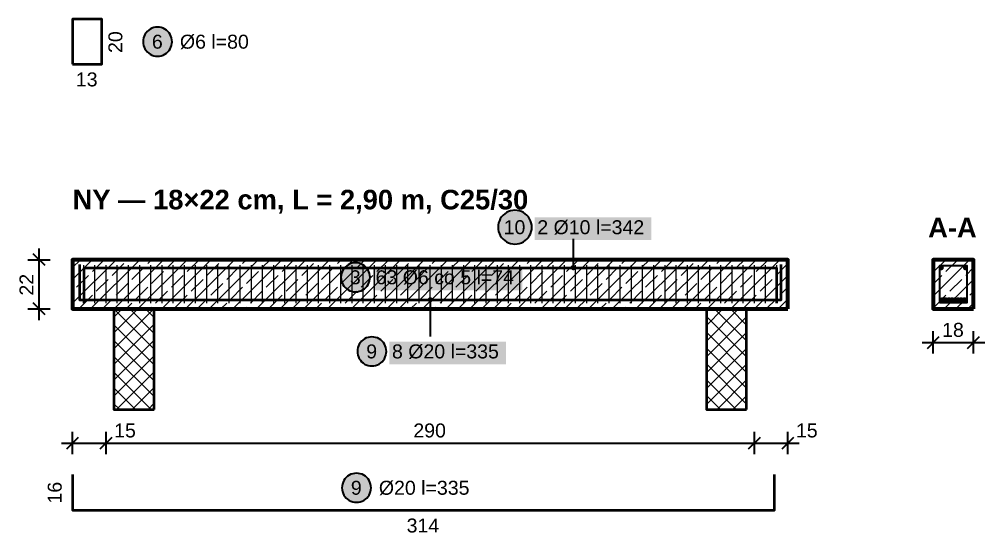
# Model space of a CAD drawing. Header units: metres. Extents: x 0.1 to 18.1, y -9.6 to -0.1.
# Drawn here: x 5.852 to 10.17, y -4.801 to -2.505 of the extents above; entities that cross this region are included whole.
import ezdxf

# ---------------------------------------------------------------- set-up
doc = ezdxf.new("R2010")
doc.units = ezdxf.units.M
for name, color, linetype, lineweight in [('A-KRESKOWANIE', 8, 'Continuous', 18), ('A-MASKA', 7, 'Continuous', 18), ('A-OPISY', 2, 'Continuous', 25), ('K-KONSTR', 7, 'Continuous', 50), ('K-WYMIARY', 1, 'Continuous', 25), ('K-ZBROJENIE', 1, 'Continuous', 100), ('K-ZBROJENIE-OPIS', 2, 'Continuous', 25)]:
    doc.layers.add(name, color=color, linetype=linetype, lineweight=lineweight)
doc.styles.add('PL_ARIAL', font='arial.ttf')
doc.styles.add('PL_ARIAL_B', font='arialbd.ttf')

msp = doc.modelspace()

# ---------------------------------------------------------------- hatches: boundary and pattern name
at = {"layer": 'A-MASKA', "true_color": 0xffffff}
for points in [[(8.1562, -3.4923), (8.6788, -3.4923), (8.6788, -3.391), (8.1562, -3.391)], [(7.433, -3.7163), (8.102, -3.7163), (8.102, -3.615), (7.433, -3.615)], [(7.5062, -4.0478), (8.0288, -4.0478), (8.0288, -3.9465), (7.5062, -3.9465)]]:
    msp.add_hatch(color=7, dxfattribs=at).paths.add_polyline_path(points)
at = {"layer": 'K-ZBROJENIE', "true_color": 0x000000}
for points in [[(9.9873, -3.616), (9.9872, -3.6171), (9.987, -3.6182), (9.9868, -3.6193), (9.9864, -3.6203), (9.9859, -3.6213), (9.9854, -3.6223), (9.9847, -3.6231), (9.984, -3.624), (9.9831, -3.6247), (9.9823, -3.6254), (9.9813, -3.6259), (9.9803, -3.6264), (9.9793, -3.6268), (9.9782, -3.627), (9.9771, -3.6272), (9.976, -3.6273), (9.9749, -3.6272), (9.9738, -3.627), (9.9727, -3.6268), (9.9717, -3.6264), (9.9707, -3.6259), (9.9697, -3.6254), (9.9689, -3.6247), (9.968, -3.624), (9.9673, -3.6231), (9.9666, -3.6223), (9.9661, -3.6213), (9.9656, -3.6203), (9.9652, -3.6193), (9.965, -3.6182), (9.9648, -3.6171), (9.9648, -3.616), (9.9648, -3.6149), (9.965, -3.6138), (9.9652, -3.6127), (9.9656, -3.6117), (9.9661, -3.6107), (9.9666, -3.6097), (9.9673, -3.6089), (9.968, -3.608), (9.9689, -3.6073), (9.9697, -3.6066), (9.9707, -3.6061), (9.9717, -3.6056), (9.9727, -3.6052), (9.9738, -3.605), (9.9749, -3.6048), (9.976, -3.6048), (9.9771, -3.6048), (9.9782, -3.605), (9.9793, -3.6052), (9.9803, -3.6056), (9.9813, -3.6061), (9.9823, -3.6066), (9.9831, -3.6073), (9.984, -3.608), (9.9847, -3.6089), (9.9854, -3.6097), (9.9859, -3.6107), (9.9864, -3.6117), (9.9868, -3.6127), (9.987, -3.6138), (9.9872, -3.6149)], [(10.0953, -3.616), (10.0952, -3.6171), (10.095, -3.6182), (10.0948, -3.6193), (10.0944, -3.6203), (10.0939, -3.6213), (10.0934, -3.6223), (10.0927, -3.6231), (10.092, -3.624), (10.0911, -3.6247), (10.0903, -3.6254), (10.0893, -3.6259), (10.0883, -3.6264), (10.0873, -3.6268), (10.0862, -3.627), (10.0851, -3.6272), (10.084, -3.6273), (10.0829, -3.6272), (10.0818, -3.627), (10.0807, -3.6268), (10.0797, -3.6264), (10.0787, -3.6259), (10.0777, -3.6254), (10.0769, -3.6247), (10.076, -3.624), (10.0753, -3.6231), (10.0746, -3.6223), (10.0741, -3.6213), (10.0736, -3.6203), (10.0732, -3.6193), (10.073, -3.6182), (10.0728, -3.6171), (10.0727, -3.616), (10.0728, -3.6149), (10.073, -3.6138), (10.0732, -3.6127), (10.0736, -3.6117), (10.0741, -3.6107), (10.0746, -3.6097), (10.0753, -3.6089), (10.076, -3.608), (10.0769, -3.6073), (10.0777, -3.6066), (10.0787, -3.6061), (10.0797, -3.6056), (10.0807, -3.6052), (10.0818, -3.605), (10.0829, -3.6048), (10.084, -3.6048), (10.0851, -3.6048), (10.0862, -3.605), (10.0873, -3.6052), (10.0883, -3.6056), (10.0893, -3.6061), (10.0903, -3.6066), (10.0911, -3.6073), (10.092, -3.608), (10.0927, -3.6089), (10.0934, -3.6097), (10.0939, -3.6107), (10.0944, -3.6117), (10.0948, -3.6127), (10.095, -3.6138), (10.0952, -3.6149)], [(9.9923, -3.759), (9.9922, -3.7601), (9.992, -3.7612), (9.9918, -3.7623), (9.9914, -3.7633), (9.9909, -3.7643), (9.9904, -3.7653), (9.9897, -3.7661), (9.989, -3.767), (9.9881, -3.7677), (9.9873, -3.7684), (9.9863, -3.7689), (9.9853, -3.7694), (9.9843, -3.7698), (9.9832, -3.77), (9.9821, -3.7702), (9.981, -3.7703), (9.9799, -3.7702), (9.9788, -3.77), (9.9777, -3.7698), (9.9767, -3.7694), (9.9757, -3.7689), (9.9747, -3.7684), (9.9739, -3.7677), (9.973, -3.767), (9.9723, -3.7661), (9.9716, -3.7653), (9.9711, -3.7643), (9.9706, -3.7633), (9.9702, -3.7623), (9.97, -3.7612), (9.9698, -3.7601), (9.9697, -3.759), (9.9698, -3.7579), (9.97, -3.7568), (9.9702, -3.7557), (9.9706, -3.7547), (9.9711, -3.7537), (9.9716, -3.7527), (9.9723, -3.7519), (9.973, -3.751), (9.9739, -3.7503), (9.9747, -3.7496), (9.9757, -3.7491), (9.9767, -3.7486), (9.9777, -3.7482), (9.9788, -3.748), (9.9799, -3.7478), (9.981, -3.7478), (9.9821, -3.7478), (9.9832, -3.748), (9.9843, -3.7482), (9.9853, -3.7486), (9.9863, -3.7491), (9.9873, -3.7496), (9.9881, -3.7503), (9.989, -3.751), (9.9897, -3.7519), (9.9904, -3.7527), (9.9909, -3.7537), (9.9914, -3.7547), (9.9918, -3.7557), (9.992, -3.7568), (9.9922, -3.7579)], [(10.0063, -3.759), (10.0062, -3.7601), (10.006, -3.7612), (10.0058, -3.7623), (10.0054, -3.7633), (10.0049, -3.7643), (10.0044, -3.7653), (10.0037, -3.7661), (10.003, -3.767), (10.0021, -3.7677), (10.0013, -3.7684), (10.0003, -3.7689), (9.9993, -3.7694), (9.9983, -3.7698), (9.9972, -3.77), (9.9961, -3.7702), (9.995, -3.7703), (9.9939, -3.7702), (9.9928, -3.77), (9.9917, -3.7698), (9.9907, -3.7694), (9.9897, -3.7689), (9.9887, -3.7684), (9.9879, -3.7677), (9.987, -3.767), (9.9863, -3.7661), (9.9856, -3.7653), (9.9851, -3.7643), (9.9846, -3.7633), (9.9842, -3.7623), (9.984, -3.7612), (9.9838, -3.7601), (9.9838, -3.759), (9.9838, -3.7579), (9.984, -3.7568), (9.9842, -3.7557), (9.9846, -3.7547), (9.9851, -3.7537), (9.9856, -3.7527), (9.9863, -3.7519), (9.987, -3.751), (9.9879, -3.7503), (9.9887, -3.7496), (9.9897, -3.7491), (9.9907, -3.7486), (9.9917, -3.7482), (9.9928, -3.748), (9.9939, -3.7478), (9.995, -3.7478), (9.9961, -3.7478), (9.9972, -3.748), (9.9983, -3.7482), (9.9993, -3.7486), (10.0003, -3.7491), (10.0013, -3.7496), (10.0021, -3.7503), (10.003, -3.751), (10.0037, -3.7519), (10.0044, -3.7527), (10.0049, -3.7537), (10.0054, -3.7547), (10.0058, -3.7557), (10.006, -3.7568), (10.0062, -3.7579)], [(10.0203, -3.759), (10.0202, -3.7601), (10.02, -3.7612), (10.0198, -3.7623), (10.0194, -3.7633), (10.0189, -3.7643), (10.0184, -3.7653), (10.0177, -3.7661), (10.017, -3.767), (10.0161, -3.7677), (10.0153, -3.7684), (10.0143, -3.7689), (10.0133, -3.7694), (10.0123, -3.7698), (10.0112, -3.77), (10.0101, -3.7702), (10.009, -3.7703), (10.0079, -3.7702), (10.0068, -3.77), (10.0057, -3.7698), (10.0047, -3.7694), (10.0037, -3.7689), (10.0027, -3.7684), (10.0019, -3.7677), (10.001, -3.767), (10.0003, -3.7661), (9.9996, -3.7653), (9.9991, -3.7643), (9.9986, -3.7633), (9.9982, -3.7623), (9.998, -3.7612), (9.9978, -3.7601), (9.9978, -3.759), (9.9978, -3.7579), (9.998, -3.7568), (9.9982, -3.7557), (9.9986, -3.7547), (9.9991, -3.7537), (9.9996, -3.7527), (10.0003, -3.7519), (10.001, -3.751), (10.0019, -3.7503), (10.0027, -3.7496), (10.0037, -3.7491), (10.0047, -3.7486), (10.0057, -3.7482), (10.0068, -3.748), (10.0079, -3.7478), (10.009, -3.7478), (10.0101, -3.7478), (10.0112, -3.748), (10.0123, -3.7482), (10.0133, -3.7486), (10.0143, -3.7491), (10.0153, -3.7496), (10.0161, -3.7503), (10.017, -3.751), (10.0177, -3.7519), (10.0184, -3.7527), (10.0189, -3.7537), (10.0194, -3.7547), (10.0198, -3.7557), (10.02, -3.7568), (10.0202, -3.7579)], [(10.0343, -3.759), (10.0342, -3.7601), (10.034, -3.7612), (10.0338, -3.7623), (10.0334, -3.7633), (10.0329, -3.7643), (10.0324, -3.7653), (10.0317, -3.7661), (10.031, -3.767), (10.0301, -3.7677), (10.0293, -3.7684), (10.0283, -3.7689), (10.0273, -3.7694), (10.0263, -3.7698), (10.0252, -3.77), (10.0241, -3.7702), (10.023, -3.7703), (10.0219, -3.7702), (10.0208, -3.77), (10.0197, -3.7698), (10.0187, -3.7694), (10.0177, -3.7689), (10.0167, -3.7684), (10.0159, -3.7677), (10.015, -3.767), (10.0143, -3.7661), (10.0136, -3.7653), (10.0131, -3.7643), (10.0126, -3.7633), (10.0122, -3.7623), (10.012, -3.7612), (10.0118, -3.7601), (10.0118, -3.759), (10.0118, -3.7579), (10.012, -3.7568), (10.0122, -3.7557), (10.0126, -3.7547), (10.0131, -3.7537), (10.0136, -3.7527), (10.0143, -3.7519), (10.015, -3.751), (10.0159, -3.7503), (10.0167, -3.7496), (10.0177, -3.7491), (10.0187, -3.7486), (10.0197, -3.7482), (10.0208, -3.748), (10.0219, -3.7478), (10.023, -3.7478), (10.0241, -3.7478), (10.0252, -3.748), (10.0263, -3.7482), (10.0273, -3.7486), (10.0283, -3.7491), (10.0293, -3.7496), (10.0301, -3.7503), (10.031, -3.751), (10.0317, -3.7519), (10.0324, -3.7527), (10.0329, -3.7537), (10.0334, -3.7547), (10.0338, -3.7557), (10.034, -3.7568), (10.0342, -3.7579)], [(10.0483, -3.759), (10.0482, -3.7601), (10.048, -3.7612), (10.0478, -3.7623), (10.0474, -3.7633), (10.0469, -3.7643), (10.0464, -3.7653), (10.0457, -3.7661), (10.045, -3.767), (10.0441, -3.7677), (10.0433, -3.7684), (10.0423, -3.7689), (10.0413, -3.7694), (10.0403, -3.7698), (10.0392, -3.77), (10.0381, -3.7702), (10.037, -3.7703), (10.0359, -3.7702), (10.0348, -3.77), (10.0337, -3.7698), (10.0327, -3.7694), (10.0317, -3.7689), (10.0307, -3.7684), (10.0299, -3.7677), (10.029, -3.767), (10.0283, -3.7661), (10.0276, -3.7653), (10.0271, -3.7643), (10.0266, -3.7633), (10.0262, -3.7623), (10.026, -3.7612), (10.0258, -3.7601), (10.0258, -3.759), (10.0258, -3.7579), (10.026, -3.7568), (10.0262, -3.7557), (10.0266, -3.7547), (10.0271, -3.7537), (10.0276, -3.7527), (10.0283, -3.7519), (10.029, -3.751), (10.0299, -3.7503), (10.0307, -3.7496), (10.0317, -3.7491), (10.0327, -3.7486), (10.0337, -3.7482), (10.0348, -3.748), (10.0359, -3.7478), (10.037, -3.7478), (10.0381, -3.7478), (10.0392, -3.748), (10.0403, -3.7482), (10.0413, -3.7486), (10.0423, -3.7491), (10.0433, -3.7496), (10.0441, -3.7503), (10.045, -3.751), (10.0457, -3.7519), (10.0464, -3.7527), (10.0469, -3.7537), (10.0474, -3.7547), (10.0478, -3.7557), (10.048, -3.7568), (10.0482, -3.7579)], [(10.0623, -3.759), (10.0622, -3.7601), (10.062, -3.7612), (10.0618, -3.7623), (10.0614, -3.7633), (10.0609, -3.7643), (10.0604, -3.7653), (10.0597, -3.7661), (10.059, -3.767), (10.0581, -3.7677), (10.0573, -3.7684), (10.0563, -3.7689), (10.0553, -3.7694), (10.0543, -3.7698), (10.0532, -3.77), (10.0521, -3.7702), (10.051, -3.7703), (10.0499, -3.7702), (10.0488, -3.77), (10.0477, -3.7698), (10.0467, -3.7694), (10.0457, -3.7689), (10.0447, -3.7684), (10.0439, -3.7677), (10.043, -3.767), (10.0423, -3.7661), (10.0416, -3.7653), (10.0411, -3.7643), (10.0406, -3.7633), (10.0402, -3.7623), (10.04, -3.7612), (10.0398, -3.7601), (10.0397, -3.759), (10.0398, -3.7579), (10.04, -3.7568), (10.0402, -3.7557), (10.0406, -3.7547), (10.0411, -3.7537), (10.0416, -3.7527), (10.0423, -3.7519), (10.043, -3.751), (10.0439, -3.7503), (10.0447, -3.7496), (10.0457, -3.7491), (10.0467, -3.7486), (10.0477, -3.7482), (10.0488, -3.748), (10.0499, -3.7478), (10.051, -3.7478), (10.0521, -3.7478), (10.0532, -3.748), (10.0543, -3.7482), (10.0553, -3.7486), (10.0563, -3.7491), (10.0573, -3.7496), (10.0581, -3.7503), (10.059, -3.751), (10.0597, -3.7519), (10.0604, -3.7527), (10.0609, -3.7537), (10.0614, -3.7547), (10.0618, -3.7557), (10.062, -3.7568), (10.0622, -3.7579)], [(10.0763, -3.759), (10.0762, -3.7601), (10.076, -3.7612), (10.0758, -3.7623), (10.0754, -3.7633), (10.0749, -3.7643), (10.0744, -3.7653), (10.0737, -3.7661), (10.073, -3.767), (10.0721, -3.7677), (10.0713, -3.7684), (10.0703, -3.7689), (10.0693, -3.7694), (10.0683, -3.7698), (10.0672, -3.77), (10.0661, -3.7702), (10.065, -3.7703), (10.0639, -3.7702), (10.0628, -3.77), (10.0617, -3.7698), (10.0607, -3.7694), (10.0597, -3.7689), (10.0587, -3.7684), (10.0579, -3.7677), (10.057, -3.767), (10.0563, -3.7661), (10.0556, -3.7653), (10.0551, -3.7643), (10.0546, -3.7633), (10.0542, -3.7623), (10.054, -3.7612), (10.0538, -3.7601), (10.0538, -3.759), (10.0538, -3.7579), (10.054, -3.7568), (10.0542, -3.7557), (10.0546, -3.7547), (10.0551, -3.7537), (10.0556, -3.7527), (10.0563, -3.7519), (10.057, -3.751), (10.0579, -3.7503), (10.0587, -3.7496), (10.0597, -3.7491), (10.0607, -3.7486), (10.0617, -3.7482), (10.0628, -3.748), (10.0639, -3.7478), (10.065, -3.7478), (10.0661, -3.7478), (10.0672, -3.748), (10.0683, -3.7482), (10.0693, -3.7486), (10.0703, -3.7491), (10.0713, -3.7496), (10.0721, -3.7503), (10.073, -3.751), (10.0737, -3.7519), (10.0744, -3.7527), (10.0749, -3.7537), (10.0754, -3.7547), (10.0758, -3.7557), (10.076, -3.7568), (10.0762, -3.7579)], [(10.0903, -3.759), (10.0902, -3.7601), (10.09, -3.7612), (10.0898, -3.7623), (10.0894, -3.7633), (10.0889, -3.7643), (10.0884, -3.7653), (10.0877, -3.7661), (10.087, -3.767), (10.0861, -3.7677), (10.0853, -3.7684), (10.0843, -3.7689), (10.0833, -3.7694), (10.0823, -3.7698), (10.0812, -3.77), (10.0801, -3.7702), (10.079, -3.7703), (10.0779, -3.7702), (10.0768, -3.77), (10.0757, -3.7698), (10.0747, -3.7694), (10.0737, -3.7689), (10.0727, -3.7684), (10.0719, -3.7677), (10.071, -3.767), (10.0703, -3.7661), (10.0696, -3.7653), (10.0691, -3.7643), (10.0686, -3.7633), (10.0682, -3.7623), (10.068, -3.7612), (10.0678, -3.7601), (10.0678, -3.759), (10.0678, -3.7579), (10.068, -3.7568), (10.0682, -3.7557), (10.0686, -3.7547), (10.0691, -3.7537), (10.0696, -3.7527), (10.0703, -3.7519), (10.071, -3.751), (10.0719, -3.7503), (10.0727, -3.7496), (10.0737, -3.7491), (10.0747, -3.7486), (10.0757, -3.7482), (10.0768, -3.748), (10.0779, -3.7478), (10.079, -3.7478), (10.0801, -3.7478), (10.0812, -3.748), (10.0823, -3.7482), (10.0833, -3.7486), (10.0843, -3.7491), (10.0853, -3.7496), (10.0861, -3.7503), (10.087, -3.751), (10.0877, -3.7519), (10.0884, -3.7527), (10.0889, -3.7537), (10.0894, -3.7547), (10.0898, -3.7557), (10.09, -3.7568), (10.0902, -3.7579)]]:
    msp.add_hatch(color=7, dxfattribs=at).paths.add_polyline_path(points)
at = {"layer": 'K-ZBROJENIE-OPIS', "true_color": 0xffffff}
for points in [[(6.535, -2.605), (6.5344, -2.5965), (6.5328, -2.5882), (6.5301, -2.5801), (6.5263, -2.5725), (6.5216, -2.5654), (6.516, -2.559), (6.5096, -2.5534), (6.5025, -2.5487), (6.4949, -2.5449), (6.4868, -2.5422), (6.4785, -2.5406), (6.47, -2.54), (6.4615, -2.5406), (6.4532, -2.5422), (6.4451, -2.5449), (6.4375, -2.5487), (6.4304, -2.5534), (6.424, -2.559), (6.4184, -2.5654), (6.4137, -2.5725), (6.4099, -2.5801), (6.4072, -2.5882), (6.4056, -2.5965), (6.405, -2.605), (6.4056, -2.6135), (6.4072, -2.6218), (6.4099, -2.6299), (6.4137, -2.6375), (6.4184, -2.6446), (6.424, -2.651), (6.4304, -2.6566), (6.4375, -2.6613), (6.4451, -2.6651), (6.4532, -2.6678), (6.4615, -2.6694), (6.47, -2.67), (6.4785, -2.6694), (6.4868, -2.6678), (6.4949, -2.6651), (6.5025, -2.6613), (6.5096, -2.6566), (6.516, -2.651), (6.5216, -2.6446), (6.5263, -2.6375), (6.5301, -2.6299), (6.5328, -2.6218), (6.5344, -2.6135)], [(8.1443, -3.4348), (8.1436, -3.4249), (8.1417, -3.4152), (8.1385, -3.4058), (8.1342, -3.397), (8.1287, -3.3888), (8.1221, -3.3813), (8.1147, -3.3748), (8.1065, -3.3693), (8.0976, -3.365), (8.0883, -3.3618), (8.0786, -3.3599), (8.0687, -3.3592), (8.0589, -3.3599), (8.0492, -3.3618), (8.0398, -3.365), (8.031, -3.3693), (8.0228, -3.3748), (8.0153, -3.3813), (8.0088, -3.3888), (8.0033, -3.397), (7.999, -3.4058), (7.9958, -3.4152), (7.9939, -3.4249), (7.9932, -3.4348), (7.9939, -3.4446), (7.9958, -3.4543), (7.999, -3.4637), (8.0033, -3.4725), (8.0088, -3.4807), (8.0153, -3.4882), (8.0228, -3.4947), (8.031, -3.5002), (8.0398, -3.5045), (8.0492, -3.5077), (8.0589, -3.5096), (8.0687, -3.5103), (8.0786, -3.5096), (8.0883, -3.5077), (8.0976, -3.5045), (8.1065, -3.5002), (8.1147, -3.4947), (8.1221, -3.4882), (8.1287, -3.4807), (8.1342, -3.4725), (8.1385, -3.4637), (8.1417, -3.4543), (8.1436, -3.4446)], [(7.4205, -3.6588), (7.42, -3.6503), (7.4183, -3.6419), (7.4156, -3.6339), (7.4118, -3.6263), (7.4071, -3.6192), (7.4015, -3.6128), (7.3951, -3.6072), (7.388, -3.6025), (7.3804, -3.5987), (7.3724, -3.596), (7.364, -3.5943), (7.3555, -3.5938), (7.3471, -3.5943), (7.3387, -3.596), (7.3307, -3.5987), (7.323, -3.6025), (7.316, -3.6072), (7.3096, -3.6128), (7.304, -3.6192), (7.2992, -3.6263), (7.2955, -3.6339), (7.2928, -3.6419), (7.2911, -3.6503), (7.2905, -3.6588), (7.2911, -3.6672), (7.2928, -3.6756), (7.2955, -3.6836), (7.2992, -3.6913), (7.304, -3.6983), (7.3096, -3.7047), (7.316, -3.7103), (7.323, -3.715), (7.3307, -3.7188), (7.3387, -3.7215), (7.3471, -3.7232), (7.3555, -3.7238), (7.364, -3.7232), (7.3724, -3.7215), (7.3804, -3.7188), (7.388, -3.715), (7.3951, -3.7103), (7.4015, -3.7047), (7.4071, -3.6983), (7.4118, -3.6913), (7.4156, -3.6836), (7.4183, -3.6756), (7.42, -3.6672)], [(7.4937, -3.9903), (7.4932, -3.9818), (7.4915, -3.9734), (7.4888, -3.9654), (7.485, -3.9578), (7.4803, -3.9507), (7.4747, -3.9443), (7.4683, -3.9387), (7.4612, -3.934), (7.4536, -3.9302), (7.4456, -3.9275), (7.4372, -3.9258), (7.4287, -3.9253), (7.4203, -3.9258), (7.4119, -3.9275), (7.4039, -3.9302), (7.3962, -3.934), (7.3892, -3.9387), (7.3828, -3.9443), (7.3772, -3.9507), (7.3725, -3.9578), (7.3687, -3.9654), (7.366, -3.9734), (7.3643, -3.9818), (7.3637, -3.9903), (7.3643, -3.9987), (7.366, -4.0071), (7.3687, -4.0151), (7.3725, -4.0228), (7.3772, -4.0298), (7.3828, -4.0362), (7.3892, -4.0418), (7.3962, -4.0465), (7.4039, -4.0503), (7.4119, -4.053), (7.4203, -4.0547), (7.4287, -4.0553), (7.4372, -4.0547), (7.4456, -4.053), (7.4536, -4.0503), (7.4612, -4.0465), (7.4683, -4.0418), (7.4747, -4.0362), (7.4803, -4.0298), (7.485, -4.0228), (7.4888, -4.0151), (7.4915, -4.0071), (7.4932, -3.9987)], [(7.425, -4.6), (7.4244, -4.5915), (7.4228, -4.5832), (7.4201, -4.5751), (7.4163, -4.5675), (7.4116, -4.5604), (7.406, -4.554), (7.3996, -4.5484), (7.3925, -4.5437), (7.3849, -4.5399), (7.3768, -4.5372), (7.3685, -4.5356), (7.36, -4.535), (7.3515, -4.5356), (7.3432, -4.5372), (7.3351, -4.5399), (7.3275, -4.5437), (7.3204, -4.5484), (7.314, -4.554), (7.3084, -4.5604), (7.3037, -4.5675), (7.2999, -4.5751), (7.2972, -4.5832), (7.2956, -4.5915), (7.295, -4.6), (7.2956, -4.6085), (7.2972, -4.6168), (7.2999, -4.6249), (7.3037, -4.6325), (7.3084, -4.6396), (7.314, -4.646), (7.3204, -4.6516), (7.3275, -4.6563), (7.3351, -4.6601), (7.3432, -4.6628), (7.3515, -4.6644), (7.36, -4.665), (7.3685, -4.6644), (7.3768, -4.6628), (7.3849, -4.6601), (7.3925, -4.6563), (7.3996, -4.6516), (7.406, -4.646), (7.4116, -4.6396), (7.4163, -4.6325), (7.4201, -4.6249), (7.4228, -4.6168), (7.4244, -4.6085)]]:
    msp.add_hatch(color=7, dxfattribs=at).paths.add_polyline_path(points)
at = {"layer": 'K-ZBROJENIE-OPIS', "true_color": 0x000000}
for points in [[(8.3413, -3.616), (8.3409, -3.6131), (8.3397, -3.6104), (8.338, -3.608), (8.3356, -3.6063), (8.3329, -3.6051), (8.33, -3.6048), (8.3271, -3.6051), (8.3244, -3.6063), (8.322, -3.608), (8.3203, -3.6104), (8.3191, -3.6131), (8.3187, -3.616), (8.3191, -3.6189), (8.3203, -3.6216), (8.322, -3.624), (8.3244, -3.6257), (8.3271, -3.6269), (8.33, -3.6273), (8.3329, -3.6269), (8.3356, -3.6257), (8.338, -3.624), (8.3397, -3.6216), (8.3409, -3.6189)], [(7.7012, -3.759), (7.7009, -3.7561), (7.6997, -3.7534), (7.698, -3.751), (7.6956, -3.7493), (7.6929, -3.7481), (7.69, -3.7478), (7.6871, -3.7481), (7.6844, -3.7493), (7.682, -3.751), (7.6803, -3.7534), (7.6791, -3.7561), (7.6787, -3.759), (7.6791, -3.7619), (7.6803, -3.7646), (7.682, -3.767), (7.6844, -3.7687), (7.6871, -3.7699), (7.69, -3.7703), (7.6929, -3.7699), (7.6956, -3.7687), (7.698, -3.767), (7.6997, -3.7646), (7.7009, -3.7619)]]:
    msp.add_hatch(color=7, dxfattribs=at).paths.add_polyline_path(points)

# ---------------------------------------------------------------- linework, layer by layer
at = {"layer": 'A-KRESKOWANIE', "lineweight": 25, "ltscale": 0.025}
for points in [[(6.09, -3.7741), (6.2841, -3.58)], [(6.09, -3.6681), (6.1781, -3.58)], [(6.09, -3.615), (6.125, -3.58)], [(6.1702, -3.8), (6.3902, -3.58)], [(6.1783, -3.6328), (6.2311, -3.58)], [(6.2763, -3.8), (6.4963, -3.58)], [(6.3823, -3.8), (6.6023, -3.58)], [(6.4258, -3.5974), (6.4432, -3.58)], [(6.4884, -3.8), (6.7084, -3.58)], [(6.5142, -3.6151), (6.5493, -3.58)], [(6.5945, -3.8), (6.8145, -3.58)], [(6.6026, -3.6328), (6.6554, -3.58)], [(6.7005, -3.8), (6.9205, -3.58)], [(6.8066, -3.8), (7.0266, -3.58)], [(6.8501, -3.5974), (6.8675, -3.58)], [(6.9127, -3.8), (7.1327, -3.58)], [(6.9385, -3.6151), (6.9736, -3.58)], [(7.0187, -3.8), (7.2387, -3.58)], [(7.0269, -3.6328), (7.0796, -3.58)], [(7.1248, -3.8), (7.3448, -3.58)], [(7.2309, -3.8), (7.4509, -3.58)], [(7.2744, -3.5974), (7.2918, -3.58)], [(7.3369, -3.8), (7.5569, -3.58)], [(7.3627, -3.6151), (7.3978, -3.58)], [(7.443, -3.8), (7.663, -3.58)], [(7.4511, -3.6328), (7.5039, -3.58)], [(7.5491, -3.8), (7.7691, -3.58)], [(7.6551, -3.8), (7.8751, -3.58)], [(7.6986, -3.5974), (7.716, -3.58)], [(7.7612, -3.8), (7.9812, -3.58)], [(7.787, -3.6151), (7.8221, -3.58)], [(7.8673, -3.8), (8.0873, -3.58)], [(7.8754, -3.6328), (7.9282, -3.58)], [(7.9733, -3.8), (8.1933, -3.58)], [(8.0794, -3.8), (8.2994, -3.58)], [(8.1229, -3.5974), (8.1403, -3.58)], [(8.1855, -3.8), (8.4055, -3.58)], [(8.2113, -3.6151), (8.2464, -3.58)], [(8.2915, -3.8), (8.5115, -3.58)], [(8.2997, -3.6328), (8.3524, -3.58)], [(8.3976, -3.8), (8.6176, -3.58)], [(8.5037, -3.8), (8.7237, -3.58)], [(8.5472, -3.5974), (8.5646, -3.58)], [(8.6097, -3.8), (8.8297, -3.58)], [(8.6355, -3.6151), (8.6706, -3.58)], [(8.7158, -3.8), (8.9358, -3.58)], [(8.7239, -3.6328), (8.7767, -3.58)], [(8.8219, -3.8), (9.0419, -3.58)], [(8.9279, -3.8), (9.1479, -3.58)], [(8.9714, -3.5974), (8.9888, -3.58)], [(9.034, -3.8), (9.254, -3.58)], [(9.0598, -3.6151), (9.0949, -3.58)], [(9.1482, -3.6328), (9.201, -3.58)], [(9.94, -3.7425), (10.1025, -3.58)], [(9.94, -3.6365), (9.9965, -3.58)], [(9.94, -3.5834), (9.9434, -3.58)], [(9.9967, -3.6328), (10.0495, -3.58)], [(6.2667, -3.6504), (6.3198, -3.5974)], [(6.3551, -3.6681), (6.4082, -3.6151)], [(6.691, -3.6504), (6.744, -3.5974)], [(6.7794, -3.6681), (6.8324, -3.6151)], [(7.1153, -3.6504), (7.1683, -3.5974)], [(7.2037, -3.6681), (7.2567, -3.6151)], [(7.5395, -3.6504), (7.5926, -3.5974)], [(7.6279, -3.6681), (7.6809, -3.6151)], [(7.9638, -3.6504), (8.0168, -3.5974)], [(8.0522, -3.6681), (8.1052, -3.6151)], [(8.3881, -3.6504), (8.4411, -3.5974)], [(8.4764, -3.6681), (8.5295, -3.6151)], [(8.8123, -3.6504), (8.8654, -3.5974)], [(8.9007, -3.6681), (8.9537, -3.6151)], [(9.2366, -3.6504), (9.2896, -3.5974)], [(10.0851, -3.6504), (10.12, -3.6155)], [(6.1076, -3.7035), (6.1607, -3.6504)], [(6.196, -3.7211), (6.2491, -3.6681)], [(6.4435, -3.6858), (6.4965, -3.6328)], [(6.5319, -3.7035), (6.5849, -3.6504)], [(6.6203, -3.7211), (6.6733, -3.6681)], [(6.8678, -3.6858), (6.9208, -3.6328)], [(6.9562, -3.7035), (7.0092, -3.6504)], [(7.0446, -3.7211), (7.0976, -3.6681)], [(7.292, -3.6858), (7.3451, -3.6328)], [(7.3804, -3.7035), (7.4335, -3.6504)], [(7.4688, -3.7211), (7.5218, -3.6681)], [(7.7163, -3.6858), (7.7693, -3.6328)], [(7.8047, -3.7035), (7.8577, -3.6504)], [(7.8931, -3.7211), (7.9461, -3.6681)], [(8.1406, -3.6858), (8.1936, -3.6328)], [(8.229, -3.7035), (8.282, -3.6504)], [(8.3173, -3.7211), (8.3704, -3.6681)], [(8.5648, -3.6858), (8.6179, -3.6328)], [(8.6532, -3.7035), (8.7063, -3.6504)], [(8.7416, -3.7211), (8.7946, -3.6681)], [(8.9891, -3.6858), (9.0421, -3.6328)], [(9.0775, -3.7035), (9.1305, -3.6504)], [(9.1401, -3.8), (9.29, -3.6501)], [(9.1659, -3.7211), (9.2189, -3.6681)], [(9.94, -3.6895), (9.979, -3.6504)], [(9.9886, -3.8), (10.12, -3.6686)], [(10.0144, -3.7211), (10.0674, -3.6681)], [(6.2844, -3.7388), (6.3374, -3.6858)], [(6.3728, -3.7565), (6.4258, -3.7035)], [(6.7087, -3.7388), (6.7617, -3.6858)], [(6.7971, -3.7565), (6.8501, -3.7035)], [(7.1329, -3.7388), (7.186, -3.6858)], [(7.2213, -3.7565), (7.2744, -3.7035)], [(7.5572, -3.7388), (7.6102, -3.6858)], [(7.6456, -3.7565), (7.6986, -3.7035)], [(7.9815, -3.7388), (8.0345, -3.6858)], [(8.0699, -3.7565), (8.1229, -3.7035)], [(8.4057, -3.7388), (8.4588, -3.6858)], [(8.4941, -3.7565), (8.5472, -3.7035)], [(8.83, -3.7388), (8.883, -3.6858)], [(8.9184, -3.7565), (8.9714, -3.7035)], [(9.2543, -3.7388), (9.29, -3.7031)], [(6.1253, -3.7919), (6.1783, -3.7388)], [(6.2232, -3.8), (6.2667, -3.7565)], [(6.4612, -3.7742), (6.5142, -3.7211)], [(6.5496, -3.7919), (6.6026, -3.7388)], [(6.6475, -3.8), (6.691, -3.7565)], [(6.8855, -3.7742), (6.9385, -3.7211)], [(6.9738, -3.7919), (7.0269, -3.7388)], [(7.0718, -3.8), (7.1153, -3.7565)], [(7.3097, -3.7742), (7.3627, -3.7211)], [(7.3981, -3.7919), (7.4511, -3.7388)], [(7.496, -3.8), (7.5395, -3.7565)], [(7.734, -3.7742), (7.787, -3.7211)], [(7.8224, -3.7919), (7.8754, -3.7388)], [(7.9203, -3.8), (7.9638, -3.7565)], [(8.1582, -3.7742), (8.2113, -3.7211)], [(8.2466, -3.7919), (8.2997, -3.7388)], [(8.3446, -3.8), (8.3881, -3.7565)], [(8.5825, -3.7742), (8.6355, -3.7211)], [(8.6709, -3.7919), (8.7239, -3.7388)], [(8.7688, -3.8), (8.8123, -3.7565)], [(9.0068, -3.7742), (9.0598, -3.7211)], [(9.0952, -3.7919), (9.1482, -3.7388)], [(9.1931, -3.8), (9.2366, -3.7565)], [(9.2461, -3.8), (9.29, -3.7561)], [(9.9437, -3.7919), (9.9967, -3.7388)], [(10.0416, -3.8), (10.0851, -3.7565)], [(10.1028, -3.7388), (10.12, -3.7216)], [(6.275, -3.978), (6.453, -3.8)], [(6.275, -3.9073), (6.3823, -3.8)], [(6.275, -3.8366), (6.3116, -3.8)], [(6.455, -3.9801), (6.275, -3.8001)], [(6.3293, -3.8), (6.3551, -3.7742)], [(6.455, -3.9094), (6.3456, -3.8)], [(6.455, -3.8387), (6.4163, -3.8)], [(6.4354, -3.8), (6.4435, -3.7919)], [(6.7536, -3.8), (6.7794, -3.7742)], [(6.8596, -3.8), (6.8678, -3.7919)], [(7.1778, -3.8), (7.2037, -3.7742)], [(7.2839, -3.8), (7.292, -3.7919)], [(7.6021, -3.8), (7.6279, -3.7742)], [(7.7082, -3.8), (7.7163, -3.7919)], [(8.0264, -3.8), (8.0522, -3.7742)], [(8.1324, -3.8), (8.1406, -3.7919)], [(8.4506, -3.8), (8.4764, -3.7742)], [(8.5567, -3.8), (8.5648, -3.7919)], [(8.8749, -3.8), (8.9007, -3.7742)], [(8.925, -3.9443), (9.0693, -3.8)], [(8.925, -3.8736), (8.9986, -3.8)], [(8.925, -3.8029), (8.9279, -3.8)], [(9.105, -3.9431), (8.9619, -3.8)], [(8.981, -3.8), (8.9891, -3.7919)], [(9.105, -3.8724), (9.0326, -3.8)], [(9.105, -3.8017), (9.1033, -3.8)], [(10.0946, -3.8), (10.12, -3.7746)], [(9.105, -4.0138), (8.925, -3.8338)], [(8.925, -4.0151), (9.105, -3.8351)], [(6.275, -4.0488), (6.455, -3.8688)], [(6.455, -4.0508), (6.275, -3.8708)], [(9.105, -4.0845), (8.925, -3.9045)], [(8.925, -4.0858), (9.105, -3.9058)], [(6.275, -4.1195), (6.455, -3.9395)], [(6.455, -4.1215), (6.275, -3.9415)], [(6.275, -4.1902), (6.455, -4.0102)], [(6.455, -4.1923), (6.275, -4.0123)], [(9.105, -4.1553), (8.925, -3.9753)], [(8.925, -4.1565), (9.105, -3.9765)], [(9.105, -4.226), (8.925, -4.046)], [(8.925, -4.2272), (9.105, -4.0472)], [(6.442, -4.25), (6.275, -4.083)], [(6.2859, -4.25), (6.455, -4.0809)], [(9.0583, -4.25), (8.925, -4.1167)], [(8.9729, -4.25), (9.105, -4.1179)], [(6.3713, -4.25), (6.275, -4.1537)], [(6.3566, -4.25), (6.455, -4.1516)], [(8.9876, -4.25), (8.925, -4.1874)], [(9.0436, -4.25), (9.105, -4.1886)], [(6.3006, -4.25), (6.275, -4.2244)], [(6.4273, -4.25), (6.455, -4.2223)]]:
    msp.add_lwpolyline(points, dxfattribs=at)
at = {"layer": 'K-KONSTR', "lineweight": 70, "ltscale": 0.025}
for points in [[(9.29, -3.8), (9.29, -3.58), (6.09, -3.58), (6.09, -3.8)], [(10.12, -3.8), (10.12, -3.58), (9.94, -3.58), (9.94, -3.8)]]:
    msp.add_lwpolyline(points, close=True, dxfattribs=at)
at = {"layer": 'K-KONSTR', "lineweight": 50, "ltscale": 0.025}
for points in [[(6.455, -4.25), (6.455, -3.8), (6.275, -3.8), (6.275, -4.25)], [(9.105, -4.25), (9.105, -3.8), (8.925, -3.8), (8.925, -4.25)]]:
    msp.add_lwpolyline(points, close=True, dxfattribs=at)
at = {"layer": 'K-WYMIARY', "lineweight": 35, "ltscale": 0.025}
for points in [[(5.94, -3.85), (5.94, -3.53)], [(5.89, -3.58), (5.99, -3.58)], [(5.9665, -3.6065), (5.9135, -3.5535)], [(5.89, -3.8), (5.99, -3.8)], [(5.9665, -3.8265), (5.9135, -3.7735)], [(9.9135, -3.9765), (9.9665, -3.9235)], [(9.94, -4), (9.94, -3.9)], [(10.0935, -3.9765), (10.1465, -3.9235)], [(10.12, -4), (10.12, -3.9)], [(9.89, -3.95), (10.17, -3.95)], [(6.09, -4.45), (6.09, -4.35)], [(6.24, -4.45), (6.24, -4.35)], [(9.14, -4.45), (9.14, -4.35)], [(9.29, -4.45), (9.29, -4.35)], [(6.04, -4.4), (9.34, -4.4)], [(6.0635, -4.4265), (6.1165, -4.3735)], [(6.2135, -4.4265), (6.2665, -4.3735)], [(9.1135, -4.4265), (9.1665, -4.3735)], [(9.2635, -4.4265), (9.3165, -4.3735)]]:
    msp.add_lwpolyline(points, dxfattribs=at)
at = {"layer": 'K-ZBROJENIE', "lineweight": 50, "ltscale": 0.025}
msp.add_lwpolyline([(6.09, -2.705), (6.22, -2.705), (6.22, -2.505), (6.09, -2.505)], close=True, dxfattribs=at)
for points in [[(6.121, -3.601), (6.121, -3.759), (9.259, -3.759), (9.259, -3.601)], [(6.141, -3.774), (6.141, -3.616), (9.239, -3.616), (9.239, -3.774)], [(6.09, -4.54), (6.09, -4.7), (9.23, -4.7), (9.23, -4.54)]]:
    msp.add_lwpolyline(points, dxfattribs=at)
at = {"layer": 'K-ZBROJENIE', "lineweight": 25, "ltscale": 0.025}
for points in [[(6.14, -3.775), (6.14, -3.605)], [(6.19, -3.775), (6.19, -3.605)], [(6.24, -3.775), (6.24, -3.605)], [(6.29, -3.775), (6.29, -3.605)], [(6.34, -3.775), (6.34, -3.605)], [(6.39, -3.775), (6.39, -3.605)], [(6.44, -3.775), (6.44, -3.605)], [(6.49, -3.775), (6.49, -3.605)], [(6.54, -3.775), (6.54, -3.605)], [(6.59, -3.775), (6.59, -3.605)], [(6.64, -3.775), (6.64, -3.605)], [(6.69, -3.775), (6.69, -3.605)], [(6.74, -3.775), (6.74, -3.605)], [(6.79, -3.775), (6.79, -3.605)], [(6.84, -3.775), (6.84, -3.605)], [(6.89, -3.775), (6.89, -3.605)], [(6.94, -3.775), (6.94, -3.605)], [(6.99, -3.775), (6.99, -3.605)], [(7.04, -3.775), (7.04, -3.605)], [(7.09, -3.775), (7.09, -3.605)], [(7.14, -3.775), (7.14, -3.605)], [(7.19, -3.775), (7.19, -3.605)], [(7.24, -3.775), (7.24, -3.605)], [(7.29, -3.775), (7.29, -3.605)], [(7.34, -3.775), (7.34, -3.605)], [(7.39, -3.775), (7.39, -3.605)], [(7.44, -3.775), (7.44, -3.605)], [(7.49, -3.775), (7.49, -3.605)], [(7.54, -3.775), (7.54, -3.605)], [(7.59, -3.775), (7.59, -3.605)], [(7.64, -3.775), (7.64, -3.605)], [(7.69, -3.775), (7.69, -3.605)], [(7.74, -3.775), (7.74, -3.605)], [(7.79, -3.775), (7.79, -3.605)], [(7.84, -3.775), (7.84, -3.605)], [(7.89, -3.775), (7.89, -3.605)], [(7.94, -3.775), (7.94, -3.605)], [(7.99, -3.775), (7.99, -3.605)], [(8.04, -3.775), (8.04, -3.605)], [(8.09, -3.775), (8.09, -3.605)], [(8.14, -3.775), (8.14, -3.605)], [(8.19, -3.775), (8.19, -3.605)], [(8.24, -3.775), (8.24, -3.605)], [(8.29, -3.775), (8.29, -3.605)], [(8.34, -3.775), (8.34, -3.605)], [(8.39, -3.775), (8.39, -3.605)], [(8.44, -3.775), (8.44, -3.605)], [(8.49, -3.775), (8.49, -3.605)], [(8.54, -3.775), (8.54, -3.605)], [(8.59, -3.775), (8.59, -3.605)], [(8.64, -3.775), (8.64, -3.605)], [(8.69, -3.775), (8.69, -3.605)], [(8.74, -3.775), (8.74, -3.605)], [(8.79, -3.775), (8.79, -3.605)], [(8.84, -3.775), (8.84, -3.605)], [(8.89, -3.775), (8.89, -3.605)], [(8.94, -3.775), (8.94, -3.605)], [(8.99, -3.775), (8.99, -3.605)], [(9.04, -3.775), (9.04, -3.605)], [(9.09, -3.775), (9.09, -3.605)], [(9.14, -3.775), (9.14, -3.605)], [(9.19, -3.775), (9.19, -3.605)], [(9.24, -3.775), (9.24, -3.605)]]:
    msp.add_lwpolyline(points, dxfattribs=at)
at = {"layer": 'K-ZBROJENIE', "lineweight": 35, "ltscale": 0.025}
msp.add_lwpolyline([(9.968, -3.772), (10.092, -3.772), (10.092, -3.608), (9.968, -3.608)], close=True, dxfattribs=at)
at = {"layer": 'K-ZBROJENIE-OPIS', "lineweight": 35, "ltscale": 0.025}
for points in [[(6.535, -2.605), (6.5344, -2.5965), (6.5328, -2.5882), (6.5301, -2.5801), (6.5263, -2.5725), (6.5216, -2.5654), (6.516, -2.559), (6.5096, -2.5534), (6.5025, -2.5487), (6.4949, -2.5449), (6.4868, -2.5422), (6.4785, -2.5406), (6.47, -2.54), (6.4615, -2.5406), (6.4532, -2.5422), (6.4451, -2.5449), (6.4375, -2.5487), (6.4304, -2.5534), (6.424, -2.559), (6.4184, -2.5654), (6.4137, -2.5725), (6.4099, -2.5801), (6.4072, -2.5882), (6.4056, -2.5965), (6.405, -2.605), (6.4056, -2.6135), (6.4072, -2.6218), (6.4099, -2.6299), (6.4137, -2.6375), (6.4184, -2.6446), (6.424, -2.651), (6.4304, -2.6566), (6.4375, -2.6613), (6.4451, -2.6651), (6.4532, -2.6678), (6.4615, -2.6694), (6.47, -2.67), (6.4785, -2.6694), (6.4868, -2.6678), (6.4949, -2.6651), (6.5025, -2.6613), (6.5096, -2.6566), (6.516, -2.651), (6.5216, -2.6446), (6.5263, -2.6375), (6.5301, -2.6299), (6.5328, -2.6218), (6.5344, -2.6135)], [(8.1443, -3.4348), (8.1436, -3.4249), (8.1417, -3.4152), (8.1385, -3.4058), (8.1342, -3.397), (8.1287, -3.3888), (8.1221, -3.3813), (8.1147, -3.3748), (8.1065, -3.3693), (8.0976, -3.365), (8.0883, -3.3618), (8.0786, -3.3599), (8.0687, -3.3592), (8.0589, -3.3599), (8.0492, -3.3618), (8.0398, -3.365), (8.031, -3.3693), (8.0228, -3.3748), (8.0153, -3.3813), (8.0088, -3.3888), (8.0033, -3.397), (7.999, -3.4058), (7.9958, -3.4152), (7.9939, -3.4249), (7.9932, -3.4348), (7.9939, -3.4446), (7.9958, -3.4543), (7.999, -3.4637), (8.0033, -3.4725), (8.0088, -3.4807), (8.0153, -3.4882), (8.0228, -3.4947), (8.031, -3.5002), (8.0398, -3.5045), (8.0492, -3.5077), (8.0589, -3.5096), (8.0687, -3.5103), (8.0786, -3.5096), (8.0883, -3.5077), (8.0976, -3.5045), (8.1065, -3.5002), (8.1147, -3.4947), (8.1221, -3.4882), (8.1287, -3.4807), (8.1342, -3.4725), (8.1385, -3.4637), (8.1417, -3.4543), (8.1436, -3.4446)], [(7.4205, -3.6588), (7.42, -3.6503), (7.4183, -3.6419), (7.4156, -3.6339), (7.4118, -3.6263), (7.4071, -3.6192), (7.4015, -3.6128), (7.3951, -3.6072), (7.388, -3.6025), (7.3804, -3.5987), (7.3724, -3.596), (7.364, -3.5943), (7.3555, -3.5938), (7.3471, -3.5943), (7.3387, -3.596), (7.3307, -3.5987), (7.323, -3.6025), (7.316, -3.6072), (7.3096, -3.6128), (7.304, -3.6192), (7.2992, -3.6263), (7.2955, -3.6339), (7.2928, -3.6419), (7.2911, -3.6503), (7.2905, -3.6588), (7.2911, -3.6672), (7.2928, -3.6756), (7.2955, -3.6836), (7.2992, -3.6913), (7.304, -3.6983), (7.3096, -3.7047), (7.316, -3.7103), (7.323, -3.715), (7.3307, -3.7188), (7.3387, -3.7215), (7.3471, -3.7232), (7.3555, -3.7238), (7.364, -3.7232), (7.3724, -3.7215), (7.3804, -3.7188), (7.388, -3.715), (7.3951, -3.7103), (7.4015, -3.7047), (7.4071, -3.6983), (7.4118, -3.6913), (7.4156, -3.6836), (7.4183, -3.6756), (7.42, -3.6672)], [(7.4937, -3.9903), (7.4932, -3.9818), (7.4915, -3.9734), (7.4888, -3.9654), (7.485, -3.9578), (7.4803, -3.9507), (7.4747, -3.9443), (7.4683, -3.9387), (7.4612, -3.934), (7.4536, -3.9302), (7.4456, -3.9275), (7.4372, -3.9258), (7.4287, -3.9253), (7.4203, -3.9258), (7.4119, -3.9275), (7.4039, -3.9302), (7.3962, -3.934), (7.3892, -3.9387), (7.3828, -3.9443), (7.3772, -3.9507), (7.3725, -3.9578), (7.3687, -3.9654), (7.366, -3.9734), (7.3643, -3.9818), (7.3637, -3.9903), (7.3643, -3.9987), (7.366, -4.0071), (7.3687, -4.0151), (7.3725, -4.0228), (7.3772, -4.0298), (7.3828, -4.0362), (7.3892, -4.0418), (7.3962, -4.0465), (7.4039, -4.0503), (7.4119, -4.053), (7.4203, -4.0547), (7.4287, -4.0553), (7.4372, -4.0547), (7.4456, -4.053), (7.4536, -4.0503), (7.4612, -4.0465), (7.4683, -4.0418), (7.4747, -4.0362), (7.4803, -4.0298), (7.485, -4.0228), (7.4888, -4.0151), (7.4915, -4.0071), (7.4932, -3.9987)], [(7.425, -4.6), (7.4244, -4.5915), (7.4228, -4.5832), (7.4201, -4.5751), (7.4163, -4.5675), (7.4116, -4.5604), (7.406, -4.554), (7.3996, -4.5484), (7.3925, -4.5437), (7.3849, -4.5399), (7.3768, -4.5372), (7.3685, -4.5356), (7.36, -4.535), (7.3515, -4.5356), (7.3432, -4.5372), (7.3351, -4.5399), (7.3275, -4.5437), (7.3204, -4.5484), (7.314, -4.554), (7.3084, -4.5604), (7.3037, -4.5675), (7.2999, -4.5751), (7.2972, -4.5832), (7.2956, -4.5915), (7.295, -4.6), (7.2956, -4.6085), (7.2972, -4.6168), (7.2999, -4.6249), (7.3037, -4.6325), (7.3084, -4.6396), (7.314, -4.646), (7.3204, -4.6516), (7.3275, -4.6563), (7.3351, -4.6601), (7.3432, -4.6628), (7.3515, -4.6644), (7.36, -4.665), (7.3685, -4.6644), (7.3768, -4.6628), (7.3849, -4.6601), (7.3925, -4.6563), (7.3996, -4.6516), (7.406, -4.646), (7.4116, -4.6396), (7.4163, -4.6325), (7.4201, -4.6249), (7.4228, -4.6168), (7.4244, -4.6085)]]:
    msp.add_lwpolyline(points, close=True, dxfattribs=at)
for points in [[(8.33, -3.616), (8.33, -3.486)], [(7.69, -3.759), (7.69, -3.924)]]:
    msp.add_lwpolyline(points, dxfattribs=at)

# ---------------------------------------------------------------- texts
at = {"layer": 'A-OPISY', "style": 'PL_ARIAL_B'}
for s, p in [('NY — 18×22 cm, L = 2,90 m, C25/30', (6.09, -3.355)), ('A-A', (9.917, -3.48))]:
    msp.add_text(s, height=0.0875, dxfattribs=at).set_placement(p)
at = {"layer": 'K-WYMIARY', "style": 'PL_ARIAL'}
msp.add_text('22', height=0.0625, rotation=90, dxfattribs=at).set_placement((5.915, -3.7405))
for s, p in [('18', (9.9795, -3.925)), ('15', (6.2758, -4.375)), ('290', (7.6142, -4.375)), ('15', (9.3257, -4.375))]:
    msp.add_text(s, height=0.0625, dxfattribs=at).set_placement(p)
at = {"layer": 'K-ZBROJENIE-OPIS', "style": 'PL_ARIAL'}
for s, p in [('20', (6.3125, -2.6555)), ('16', (6.0411, -4.6705))]:
    msp.add_text(s, height=0.0625, rotation=90, dxfattribs=at).set_placement(p)
for s, p in [('6', (6.4447, -2.6363)), ('Ø6 l=80', (6.57, -2.6363)), ('13', (6.1045, -2.805)), ('10', (8.0182, -3.466)), ('2 Ø10 l=342', (8.1687, -3.466)), ('3', (7.3303, -3.69)), ('63 Ø6 co 5 l=74', (7.4455, -3.69)), ('9', (7.4035, -4.0215)), ('8 Ø20 l=335', (7.5187, -4.0215)), ('9', (7.3347, -4.6313)), ('Ø20 l=335', (7.46, -4.6313)), ('314', (7.5842, -4.8))]:
    msp.add_text(s, height=0.0625, dxfattribs=at).set_placement(p)

doc.saveas('drawing.dxf')
